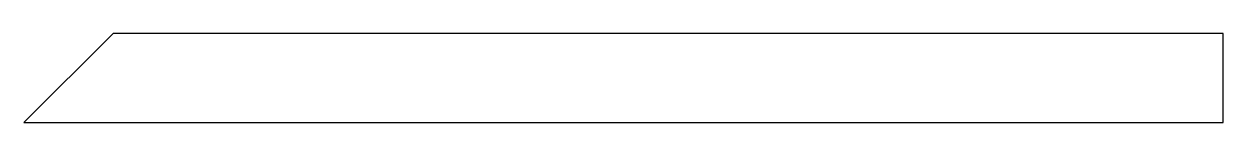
# Model space of a CAD drawing. Header units: millimetres. Extents: x -4.89 to 4.54, y -0.35 to 0.35.
import ezdxf

# ---------------------------------------------------------------- set-up
doc = ezdxf.new("R2010")
doc.units = ezdxf.units.MM

msp = doc.modelspace()

# ---------------------------------------------------------------- linework, layer by layer
for p, q in [((-4.1853, 0.3546), (-4.8853, -0.3456)), ((4.5397, 0.3546), (-4.1853, 0.3546)), ((4.5397, -0.3456), (4.5397, 0.3546)), ((-4.8853, -0.3456), (4.5397, -0.3456))]:
    msp.add_line(p, q)

doc.saveas('drawing.dxf')
